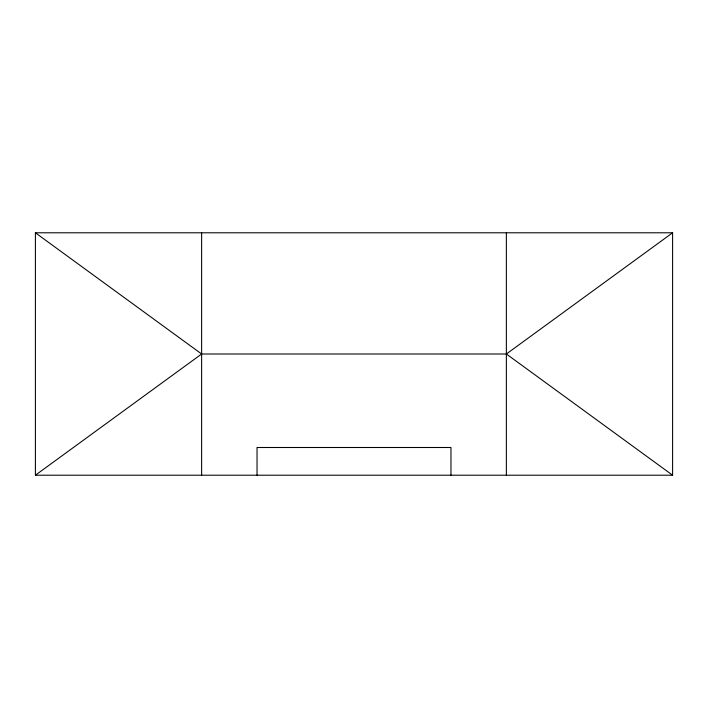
<?xml version="1.0" encoding="UTF-8"?>
<svg xmlns="http://www.w3.org/2000/svg" width="708" height="708" viewBox="0 0 708 708"><rect width="100%" height="100%" fill="white"/><g stroke="black" fill="none" stroke-linecap="round" stroke-linejoin="round"><path stroke-width="1.06" d="M35.4 475.21L201.63 354L506.37 354L672.6 232.79L672.6 475.21L35.4 475.21L35.4 232.79L672.6 232.79M506.37 354L672.6 475.21M35.4 232.79L201.63 354M506.37 232.79L506.37 475.21M450.969 475.21L450.969 447.5L257.031 447.5L257.031 475.21M201.63 232.79L201.63 475.21"/></g></svg>
